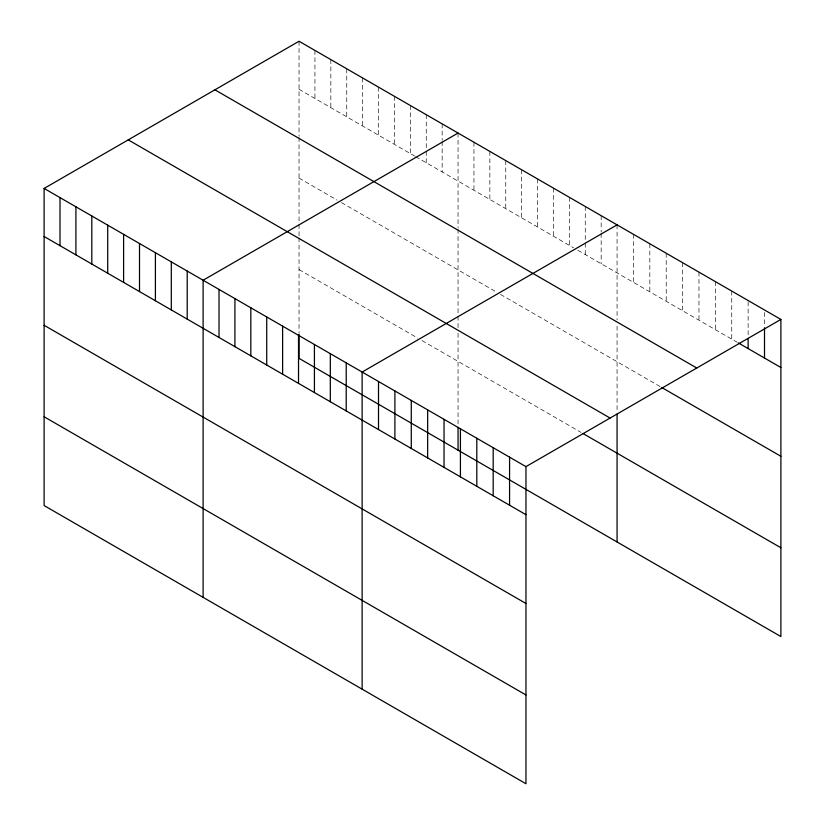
<?xml version="1.0" encoding="UTF-8"?>
<svg xmlns="http://www.w3.org/2000/svg" width="825" height="825" viewBox="0 0 825 825"><rect width="100%" height="100%" fill="white"/><g stroke="black" fill="none" stroke-linecap="round" stroke-linejoin="round"><path stroke-width="0.62" stroke-dasharray="4.12 3.09" d="M299.042 41.25L299.042 136.238M299.042 89.306L414.593 156.018M415.656 156.637L573.602 247.82M577.84 250.274L737.21 342.282M299.042 178.097L337.208 200.135M341.447 202.579L496.217 291.937M500.455 294.381L660.753 386.925M299.042 269.579L417.77 338.126M422.008 340.57L581.027 432.382M764.507 312.51L764.507 326.422M748.131 301.795L748.131 335.94M731.744 291.07L731.744 339.127M715.368 281.614L715.368 329.67M698.981 272.147L698.981 320.213M682.595 262.69L682.595 310.747M666.218 253.234L666.218 301.29M649.832 243.777L649.832 291.833M633.445 234.321L633.445 282.377M617.069 224.854L617.069 319.853M617.069 326.195L617.069 411.716M601.167 215.676L601.167 232.114M601.167 233.382L601.167 263.732M585.265 206.498L585.265 241.911M585.265 243.169L585.265 254.554M569.363 197.319L569.363 245.376M553.462 188.141L553.462 236.197M537.56 178.953L537.56 227.019M521.658 169.775L521.658 217.831M505.756 160.597L505.756 208.653M489.854 151.418L489.854 199.475M473.952 142.23L473.952 190.297M458.05 133.052L458.05 228.04M458.05 229.309L458.05 315.037M458.05 316.253L458.05 328.453M458.05 333.331L458.05 426.071M442.159 123.874L442.159 140.312M442.159 141.58L442.159 171.93M426.257 114.696L426.257 150.109M426.257 151.367L426.257 162.752M410.355 105.517L410.355 153.574M394.453 96.329L394.453 144.396M378.551 87.151L378.551 135.207M362.649 77.973L362.649 126.029M346.748 68.795L346.748 116.851M330.846 59.606L330.846 107.673M314.944 50.428L314.944 98.484M299.042 137.507L299.042 223.224M299.042 224.452L299.042 236.641M299.042 237.868L299.042 333.001"/><path stroke-width="1.24" d="M44.107 188.44L525.958 466.63L525.958 783.75L44.107 505.56L44.107 188.44L299.042 41.25L780.893 319.44L780.893 636.56L299.042 358.37L299.042 334.269M458.05 133.052L203.115 280.242L203.115 597.362M617.069 224.854L362.123 372.044L362.123 689.164M525.958 466.63L780.893 319.44M738.303 342.911L780.893 367.507M214.912 89.822L696.764 368.012M661.846 387.564L780.893 456.287M128.236 139.868L610.087 418.058M583.141 433.599L780.893 547.769M44.107 236.497L525.958 514.687M44.107 325.287L525.958 603.477M44.107 416.769L525.958 694.959M764.507 327.69L764.507 358.04M748.131 338.467L748.131 348.583M617.069 414.15L617.069 541.973M509.572 457.174L509.572 505.23M493.185 447.717L493.185 495.773M476.809 438.261L476.809 486.317M460.422 428.794L460.422 476.86M458.05 427.34L458.05 450.172M444.036 419.337L444.036 467.393M427.659 409.881L427.659 457.937M411.273 400.424L411.273 448.48M394.897 390.968L394.897 439.024M378.51 381.501L378.51 429.567M346.222 362.866L346.222 410.922M330.32 353.688L330.32 401.744M314.428 344.51L314.428 392.566M298.526 335.321L298.526 383.388M282.624 326.143L282.624 374.199M266.722 316.965L266.722 365.021M250.821 307.787L250.821 355.843M234.919 298.598L234.919 346.665M219.017 289.42L219.017 337.477M187.213 271.064L187.213 319.12M171.311 261.886L171.311 309.942M155.409 252.697L155.409 300.764M139.507 243.519L139.507 291.576M123.606 234.341L123.606 282.397M107.714 225.163L107.714 273.219M91.812 215.975L91.812 264.041M75.91 206.797L75.91 254.853M60.008 197.618L60.008 245.675"/></g></svg>
